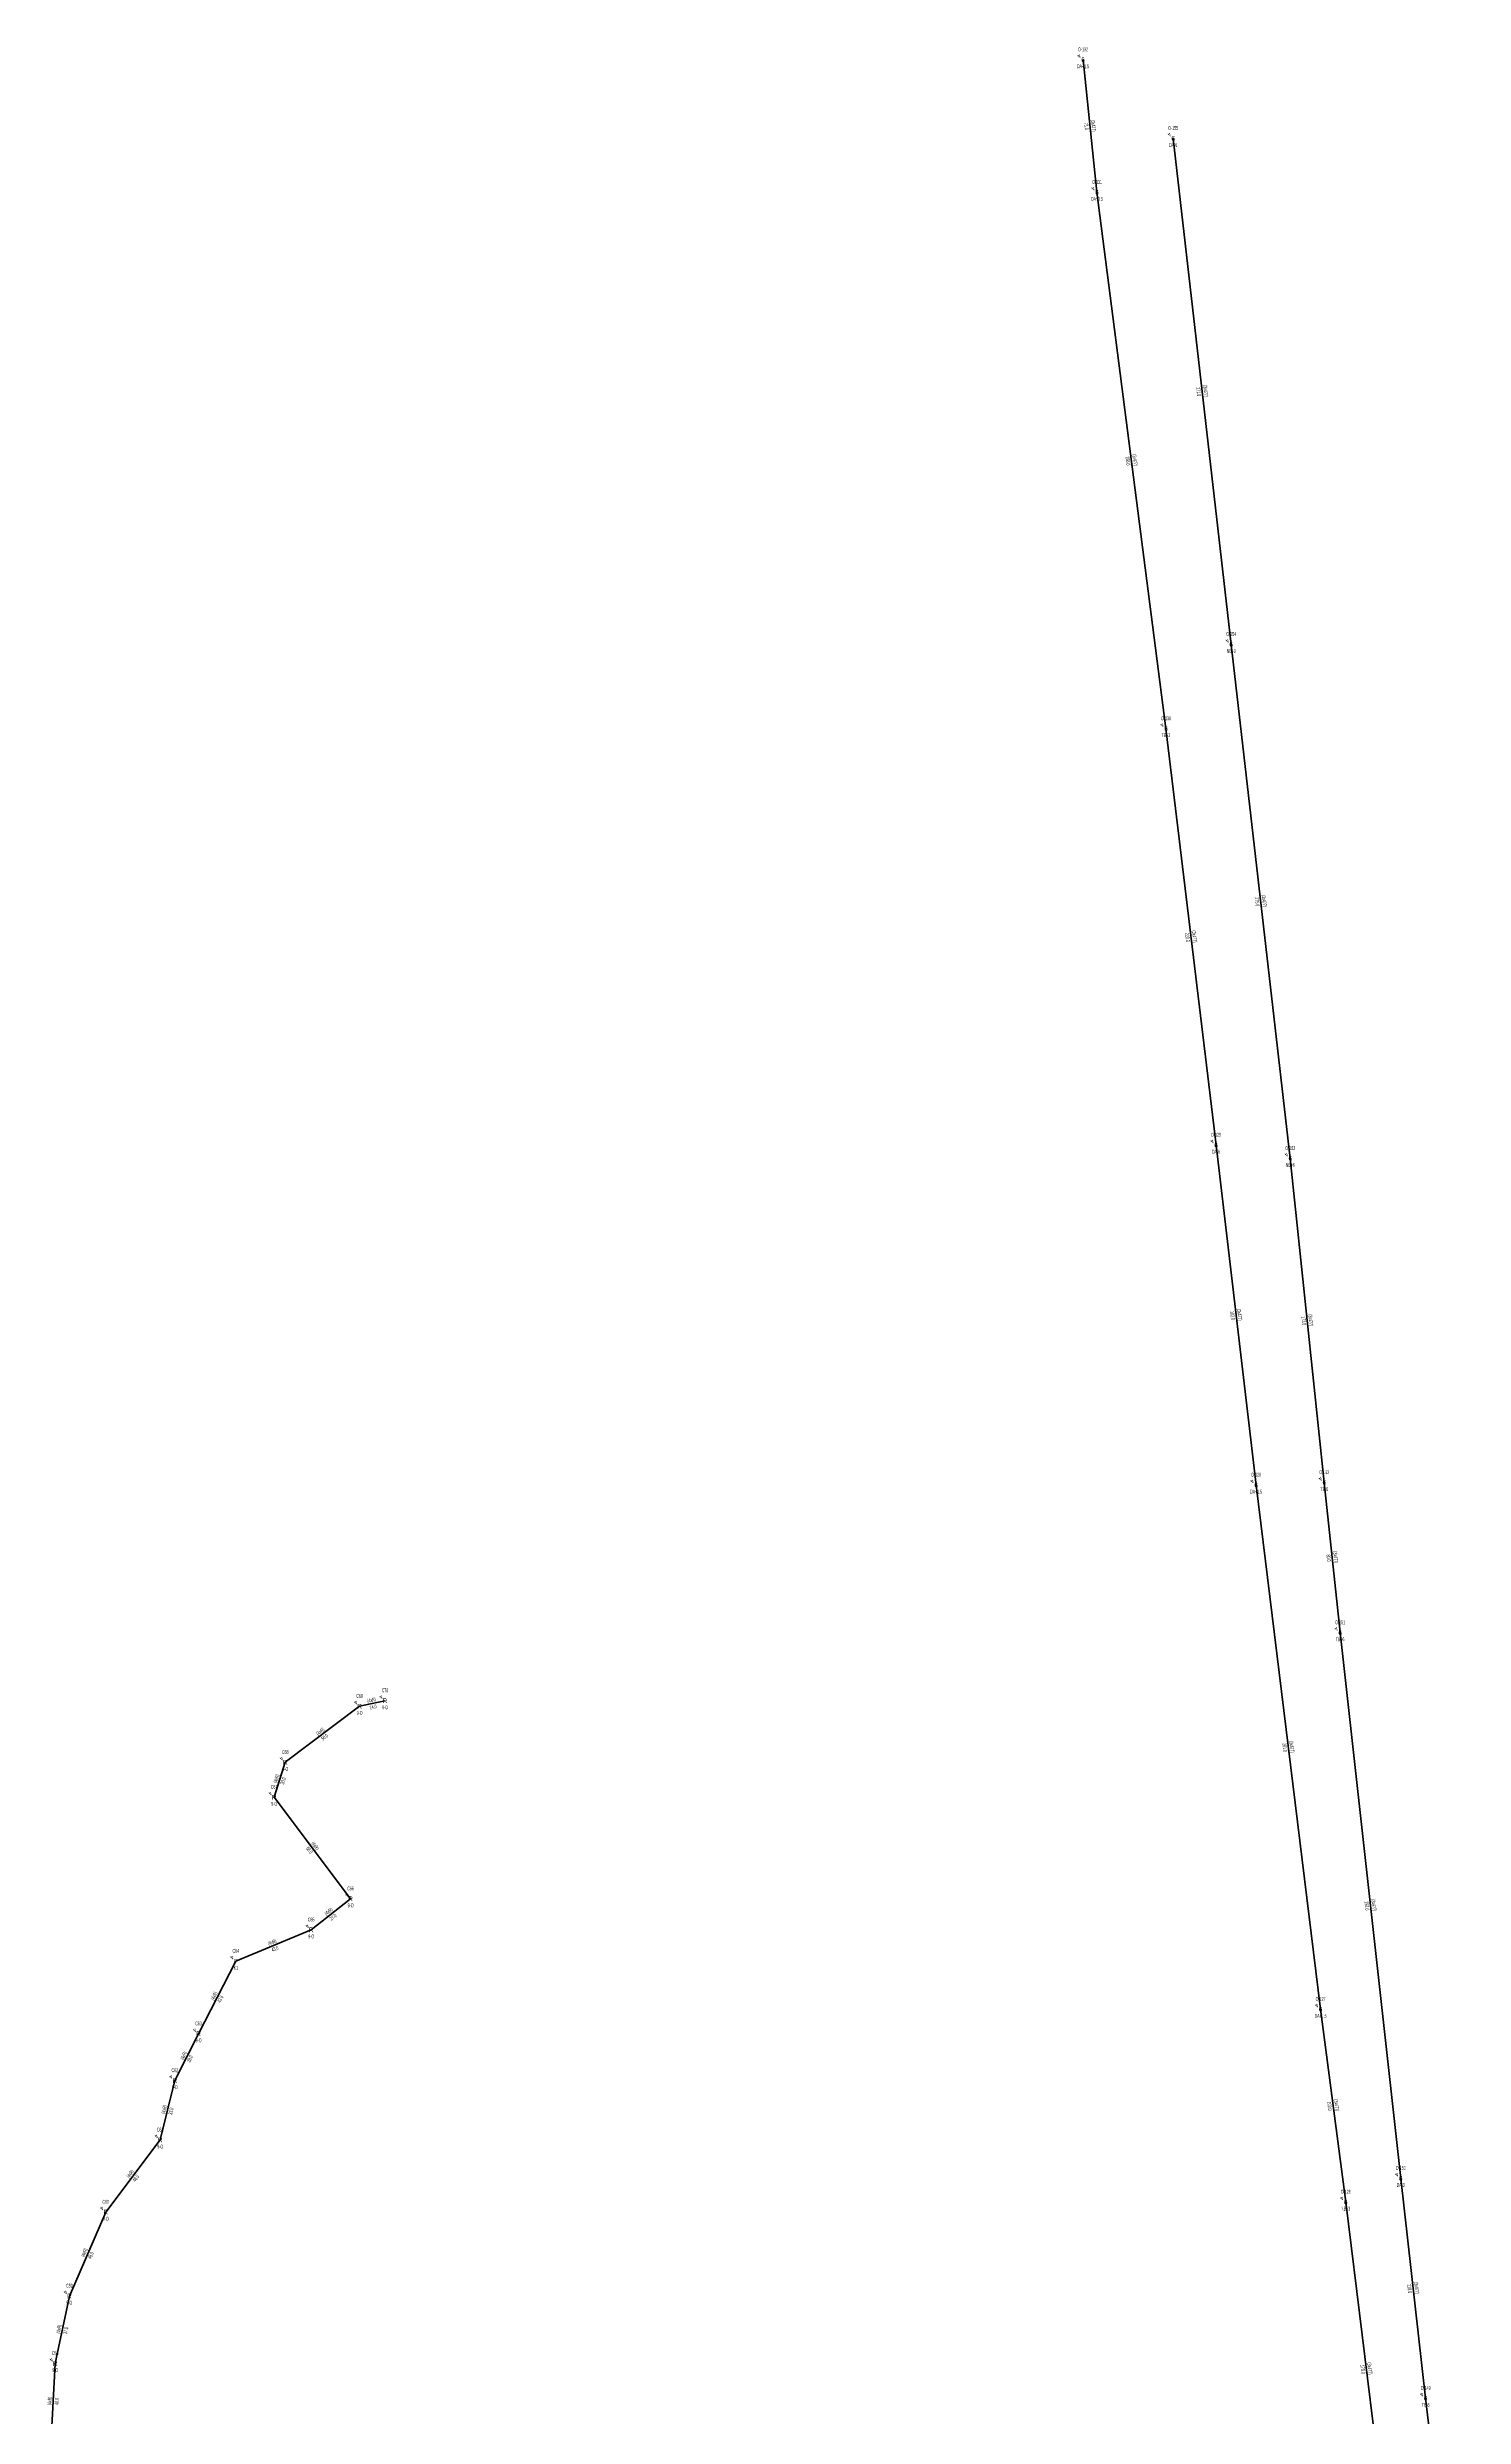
# Model space of a CAD drawing. Header units: millimetres. Extents: x 575398 to 593980, y 4181204 to 4193824.
# Drawn here: x 579237 to 579991, y 4192564 to 4193824 of the extents above; entities that cross this region are included whole.
import ezdxf
from ezdxf.enums import TextEntityAlignment as Align

# ---------------------------------------------------------------- set-up
doc = ezdxf.new("R2010")
doc.units = ezdxf.units.MM
for name, color, linetype, lineweight in [('DIREK_AG_MEVCUT', 120, 'Continuous', 25), ('DIREK_ENH_MEVCUT', 6, 'Continuous', 25), ('HAT_AG_HAVAI_MEVCUT', 126, 'Continuous', 50), ('HAT_OG_HAVAI_MEVCUT', 48, 'Continuous', 70)]:
    doc.layers.add(name, color=color, linetype=linetype, lineweight=lineweight)
doc.styles.add('Direk', font='B_CAD')
doc.styles.get("Standard").update_dxf_attribs({"font": 'Arial'})

msp = doc.modelspace()

# ---------------------------------------------------------------- linework, layer by layer
at = {"layer": 'HAT_AG_HAVAI_MEVCUT'}
for p, q in [((579403.48, 4192941.5), (579363.95, 4192911.67)), ((579403.48, 4192941.5), (579416.96, 4192944.45)), ((579357.98, 4192893.1), (579363.95, 4192911.67)), ((579398.69, 4192839.07), (579357.98, 4192893.1)), ((579398.69, 4192839.07), (579377.72, 4192822.54)), ((579377.72, 4192822.54), (579337.63, 4192805.84)), ((579337.63, 4192805.84), (579317.79, 4192767.24)), ((579305.18, 4192742.33), (579317.79, 4192767.24)), ((579305.18, 4192742.33), (579297.39, 4192710.74)), ((579297.39, 4192710.74), (579268.42, 4192672.36)), ((579249.06, 4192627.7), (579268.42, 4192672.36)), ((579249.06, 4192627.7), (579241.55, 4192591.8)), ((579241.55, 4192591.8), (579239.38, 4192551.79))]:
    msp.add_line(p, q, dxfattribs=at)
at = {"layer": 'HAT_OG_HAVAI_MEVCUT'}
for p, q in [((579788.33, 4193817.52), (579795.75, 4193746.97)), ((579867.14, 4193506.43), (579836.29, 4193775.68)), ((579832.47, 4193461.63), (579795.75, 4193746.97)), ((579898.58, 4193232.99), (579867.14, 4193506.43)), ((579832.47, 4193461.63), (579859.1, 4193240.05)), ((579859.1, 4193240.05), (579880.4, 4193059.21)), ((579916.67, 4193060.52), (579898.58, 4193232.99)), ((579914.71, 4192780.31), (579880.4, 4193059.21)), ((579916.67, 4193060.52), (579925.11, 4192980.65)), ((579957.33, 4192690.33), (579925.11, 4192980.65)), ((579914.71, 4192780.31), (579928.08, 4192677.71)), ((579970.59, 4192573.33), (579957.33, 4192690.33)), ((579950.05, 4192500.22), (579928.08, 4192677.71)), ((579970.59, 4192573.33), (579990.8, 4192400.33))]:
    msp.add_line(p, q, dxfattribs=at)

# ---------------------------------------------------------------- texts
at = {"layer": 'DIREK_AG_MEVCUT', "color": 32, "style": 'Direk'}
for p in [(579401.500101, 4192943.479899), (579414.980101, 4192946.429899), (579361.970101, 4192913.649899), (579356.000101, 4192895.079899), (579396.710101, 4192841.049899), (579375.740101, 4192824.519899), (579335.650101, 4192807.819899), (579315.810101, 4192769.219899), (579303.200101, 4192744.309899), (579295.410101, 4192712.719899), (579266.440101, 4192674.339899), (579247.080101, 4192629.679899), (579239.570101, 4192593.779899)]:
    msp.add_text('4', height=2, rotation=225.000001, dxfattribs=at).set_placement(p, align=Align.MIDDLE_CENTER)
at = {"layer": 'DIREK_AG_MEVCUT', "width": 0.53}
for s, p in [('C69', (579403.48, 4192947)), ('9-O', (579403.48, 4192938)), ('C70', (579416.96, 4192949.95)), ('9-O', (579416.96, 4192940.95)), ('C68', (579363.95, 4192917.17)), ('9-O', (579363.95, 4192908.17)), ('C67', (579357.98, 4192898.6)), ('9-O', (579357.98, 4192889.6)), ('C66', (579398.69, 4192844.57)), ('C65', (579377.72, 4192828.04)), ('9-O', (579398.69, 4192835.57)), ('9-O', (579377.72, 4192819.04)), ('C64', (579337.63, 4192811.34)), ('K1', (579337.63, 4192802.34)), ('C63', (579317.79, 4192772.74)), ('9-O', (579317.79, 4192763.74)), ('C62', (579305.18, 4192747.83)), ('9-O', (579305.18, 4192738.83)), ('C61', (579297.39, 4192716.24)), ('9-O', (579297.39, 4192707.24)), ('C60', (579268.42, 4192677.86)), ('9-O', (579268.42, 4192668.86)), ('C59', (579249.06, 4192633.2)), ('9-O', (579249.06, 4192624.2)), ('C58', (579241.55, 4192597.3)), ('9-O', (579241.55, 4192588.3))]:
    msp.add_text(s, height=2.05, dxfattribs=at).set_placement(p, align=Align.MIDDLE_CENTER)
at = {"layer": 'DIREK_AG_MEVCUT', "style": 'Direk'}
for s, p in [('R', (579403.48, 4192941.5)), ('R', (579416.96, 4192944.45)), ('R', (579363.95, 4192911.67)), ('R', (579357.98, 4192893.1)), ('R', (579398.69, 4192839.07)), ('R', (579377.72, 4192822.54)), ('P', (579337.63, 4192805.84)), ('R', (579317.79, 4192767.24)), ('R', (579305.18, 4192742.33)), ('R', (579297.39, 4192710.74)), ('R', (579268.42, 4192672.36)), ('R', (579249.06, 4192627.7)), ('R', (579241.55, 4192591.8))]:
    msp.add_text(s, height=2.5, dxfattribs=at).set_placement(p, align=Align.MIDDLE_CENTER)
at = {"layer": 'DIREK_ENH_MEVCUT', "linetype": 'ByBlock', "width": 0.53}
for s, p in [('O-132', (579788.33, 4193823.02)), ('DA+1.5', (579788.33, 4193814.02)), ('O-155', (579836.29, 4193781.18)), ('DA-6', (579836.29, 4193772.18)), ('O-131', (579795.75, 4193752.47)), ('DA+1.5', (579795.75, 4193743.47)), ('O-154', (579867.14, 4193511.93)), ('NB+3', (579867.14, 4193502.93)), ('O-130', (579832.47, 4193467.13)), ('TB+3', (579832.47, 4193458.13)), ('O-129', (579859.1, 4193245.55)), ('DA-6', (579859.1, 4193236.55)), ('O-153', (579898.58, 4193238.49)), ('NB+6', (579898.58, 4193229.49)), ('O-128', (579880.4, 4193064.71)), ('O-152', (579916.67, 4193066.02)), ('DA+1.5', (579880.4, 4193055.71)), ('TB-6', (579916.67, 4193057.02)), ('O-151', (579925.11, 4192986.15)), ('TB+6', (579925.11, 4192977.15)), ('DA+1.5', (579914.71, 4192776.81)), ('O-127', (579914.71, 4192785.81)), ('O-150', (579957.33, 4192695.83)), ('DA-3', (579957.33, 4192686.83)), ('O-126', (579928.08, 4192683.21)), ('NB+3', (579928.08, 4192674.21)), ('O-149', (579970.59, 4192578.83)), ('TB-6', (579970.59, 4192569.83))]:
    msp.add_text(s, height=2.05, dxfattribs=at).set_placement(p, align=Align.MIDDLE_CENTER)
at = {"layer": 'DIREK_ENH_MEVCUT', "color": 32, "linetype": 'ByBlock', "style": 'Direk'}
for p in [(579786.350101, 4193819.499899), (579834.310101, 4193777.659899), (579793.770101, 4193748.949899), (579865.160101, 4193508.409899), (579830.490101, 4193463.609899), (579857.120101, 4193242.029899), (579896.600101, 4193234.969899), (579878.420101, 4193061.189899), (579914.690101, 4193062.499899), (579923.130101, 4192982.629899), (579912.730101, 4192782.289899), (579955.350101, 4192692.309899), (579926.100101, 4192679.689899), (579968.610101, 4192575.309899)]:
    msp.add_text('4', height=2, rotation=225.000001, dxfattribs=at).set_placement(p, align=Align.MIDDLE_CENTER)
at = {"layer": 'DIREK_ENH_MEVCUT', "linetype": 'ByBlock', "style": 'Direk'}
for p in [(579788.33, 4193817.52), (579836.29, 4193775.68), (579795.75, 4193746.97), (579867.14, 4193506.43), (579832.47, 4193461.63), (579859.1, 4193240.05), (579898.58, 4193232.99), (579880.4, 4193059.21), (579916.67, 4193060.52), (579925.11, 4192980.65), (579914.71, 4192780.31), (579957.33, 4192690.33), (579928.08, 4192677.71), (579970.59, 4192573.33)]:
    msp.add_text('6', height=2.5, dxfattribs=at).set_placement(p, align=Align.MIDDLE_CENTER)
at = {"layer": 'HAT_AG_HAVAI_MEVCUT', "lineweight": 30, "width": 0.53}
for rotation, p in [(12.344158, (579410.038284, 4192943.805349, 289708.48)), (397.038816, (579383.202997, 4192927.263493, 289681.975)), (72.178115, (579360.155789, 4192902.64515, 289681.975)), (306.996939, (579379.013868, 4192866.596507, 289678.99)), (398.247616, (579387.678798, 4192831.472541, 289688.86)), (382.614791, (579357.348146, 4192814.974644, 289668.815)), (422.797306, (579326.954014, 4192786.928569, 289658.895)), (63.150445, (579310.726634, 4192755.168902, 289658.895)), (436.14741, (579300.459722, 4192726.738511, 289648.695)), (412.953757, (579282.226573, 4192692.06209, 289634.21)), (66.563387, (579257.960124, 4192650.368074, 289634.21)), (438.184557, (579244.47301, 4192609.924046, 289620.775)), (446.895522, (579239.616247, 4192571.841033, 289619.69))]:
    msp.add_text('(4xR)', height=2.05, rotation=rotation, dxfattribs=at).set_placement(p, align=Align.CENTER)
for s, rotation, p in [('14.0', 12.344158, (579410.401716, 4192942.144651, 289708.48)), ('50.0', 397.038816, (579384.227003, 4192925.906507, 289681.975)), ('20.0', 72.178115, (579361.774211, 4192902.12485, 289681.975)), ('68.0', 306.996939, (579377.656132, 4192865.573493, 289678.99)), ('27.0', 398.247616, (579388.731202, 4192830.137459, 289688.86)), ('43.0', 382.614791, (579358.001854, 4192813.405356, 289668.815)), ('43.0', 422.797306, (579328.465986, 4192786.151431, 289658.895)), ('28.0', 63.150445, (579312.243366, 4192754.401098, 289658.895)), ('33.0', 436.14741, (579302.110278, 4192726.331489, 289648.695)), ('48.0', 412.953757, (579283.583427, 4192691.03791, 289634.21)), ('49.0', 66.563387, (579259.519876, 4192649.691926, 289634.21)), ('37.0', 438.184557, (579246.13699, 4192609.575954, 289620.775)), ('40.0', 446.895522, (579241.313753, 4192571.748967, 289619.69))]:
    msp.add_text(s, height=2.05, rotation=rotation, dxfattribs=at).set_placement(p, align=Align.TOP_CENTER)
at = {"layer": 'HAT_OG_HAVAI_MEVCUT', "lineweight": 30, "width": 0.53}
for s, rotation, p in [('71.0', 276.003933, (579791.194662, 4193782.156093, 289897.875)), ('271.0', 276.536305, (579850.870525, 4193640.958242, 289918.145)), ('288.0', 277.33301, (579813.266952, 4193604.191509, 289897.875)), ('275.0', 276.559038, (579882.015564, 4193369.612907, 289933.57)), ('223.0', 276.853071, (579844.941073, 4193350.738575, 289929.55)), ('182.0', 276.717557, (579868.905835, 4193149.530571, 289940.2)), ('173.0', 275.987735, (579906.779637, 4193146.666332, 289949.29)), ('80.0', 276.032157, (579920.044706, 4193020.495676, 289962.555)), ('281.0', 277.013233, (579896.71136, 4192919.656216, 289940.2)), ('292.0', 276.332827, (579940.375187, 4192835.396242, 289962.555)), ('103.0', 277.424484, (579920.552126, 4192728.900164, 289964.04)), ('118.0', 276.465932, (579963.115407, 4192631.734279, 289978.665)), ('179.0', 277.056272, (579938.221438, 4192588.860583, 289964.04))]:
    msp.add_text(s, height=2.05, rotation=rotation, dxfattribs=at).set_placement(p, align=Align.TOP_CENTER)
for rotation, p in [(276.003933, (579792.885338, 4193782.333907, 289897.875)), (276.536305, (579852.559475, 4193641.151758, 289918.145)), (277.33301, (579814.953048, 4193604.408491, 289897.875)), (276.559038, (579883.704436, 4193369.807093, 289933.57)), (276.853071, (579846.628927, 4193350.941425, 289929.55)), (276.717557, (579870.594165, 4193149.729429, 289940.2)), (275.987735, (579908.470363, 4193146.843668, 289949.29)), (276.032157, (579921.735294, 4193020.674324, 289962.555)), (277.013233, (579898.39864, 4192919.863784, 289940.2)), (276.332827, (579942.064813, 4192835.583758, 289962.555)), (277.424484, (579922.237874, 4192729.119836, 289964.04)), (276.465932, (579964.804593, 4192631.925721, 289978.665)), (277.056272, (579939.908562, 4192589.069417, 289964.04))]:
    msp.add_text('(3x477)', height=2.05, rotation=rotation, dxfattribs=at).set_placement(p, align=Align.CENTER)

doc.saveas('drawing.dxf')
